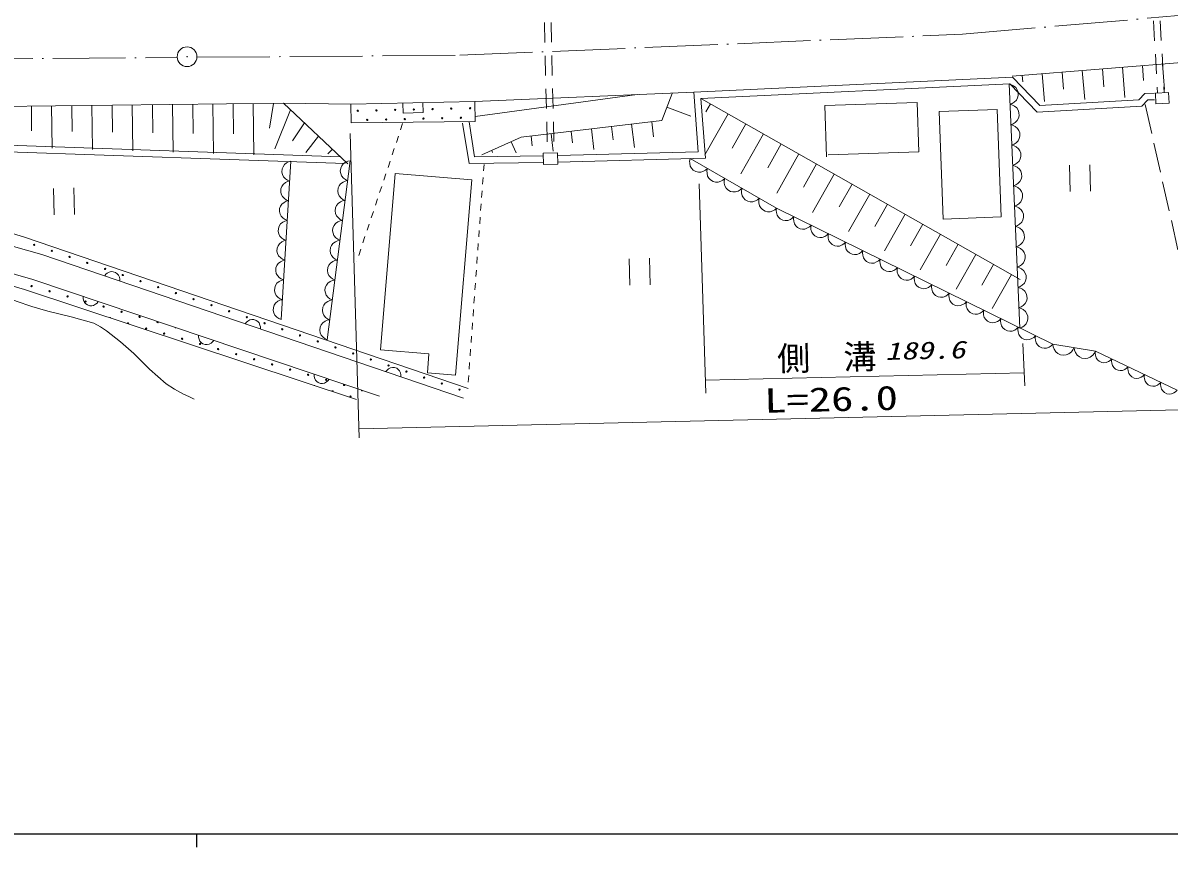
# Model space of a CAD drawing. Units: millimetres, scale not verified. Extents: x 40000 to 680000, y 20000 to 380000.
# Drawn here: x 154890 to 241458, y 204000 to 266240 of the extents above; entities that cross this region are included whole.
import ezdxf
from ezdxf.enums import TextEntityAlignment as Align

# ---------------------------------------------------------------- set-up
doc = ezdxf.new("R2010")
doc.units = ezdxf.units.MM
doc.header["$LTSCALE"] = 1000
for name, pattern in [('USER1', [3, 2.25, -0.75]), ('USER2', [2.5, 1.5, -1]), ('USER3', [1, 0.5, -0.5]), ('USER4', [7.000001, 5.508197, -0.688525, 0.114754, -0.688525])]:
    doc.linetypes.add(name, pattern=pattern)
for name, color, linetype, lineweight in [('M-TTL-BAND', 7, 'Continuous', 25), ('S-BGD', 1, 'Continuous', 13), ('S-BGD-HTXT', 6, 'Continuous', 13), ('S-BMK', 3, 'USER4', 13)]:
    doc.layers.add(name, color=color, linetype=linetype, lineweight=lineweight)
doc.styles.add('ＭＳ ゴシック', font='')
doc.styles.get('ＭＳ ゴシック').set_extended_font_data('MS Gothic')

# ---------------------------------------------------------------- blocks, each defined once
blk = doc.blocks.new('BUHIN10')
at = {"layer": 'S-BGD'}
blk.add_lwpolyline([(709, -239), (711, -58), (673, 109), (587, 312), (459, 450), (311, 559), (91, 633), (-94, 636), (-279, 603), (-470, 494), (-598, 383), (-709, 239)], dxfattribs=at)
blk = doc.blocks.new('BUHIN11')
at = {"layer": 'S-BGD'}
blk.add_lwpolyline([(700, -288), (714, -105), (686, 66), (613, 276), (493, 423), (350, 544), (133, 633), (-53, 648), (-242, 627), (-441, 529), (-578, 426), (-700, 288)], dxfattribs=at)
blk = doc.blocks.new('BUHIN20')
at = {"layer": 'S-BGD'}
blk.add_lwpolyline([(529, 534), (367, 616), (199, 655), (-22, 667), (-202, 613), (-367, 528), (-531, 362), (-615, 197), (-667, 16), (-653, -205), (-610, -370), (-529, -534)], dxfattribs=at)
blk = doc.blocks.new('BUHIN21')
at = {"layer": 'S-BGD'}
blk.add_lwpolyline([(479, 546), (318, 616), (153, 644), (-60, 642), (-231, 580), (-385, 487), (-533, 318), (-605, 153), (-645, -24), (-618, -236), (-566, -393), (-479, -546)], dxfattribs=at)
blk = doc.blocks.new('BUHIN22')
at = {"layer": 'S-BGD'}
blk.add_lwpolyline([(333, 748), (136, 768), (-50, 743), (-279, 671), (-442, 546), (-577, 395), (-680, 164), (-702, -37), (-685, -241), (-586, -461), (-478, -611), (-333, -748)], dxfattribs=at)
blk = doc.blocks.new('BUHIN23')
at = {"layer": 'S-BGD'}
blk.add_lwpolyline([(445, 519), (292, 582), (138, 607), (-63, 603), (-223, 543), (-367, 454), (-505, 293), (-570, 138), (-606, -29), (-579, -228), (-529, -375), (-445, -519)], dxfattribs=at)
blk = doc.blocks.new('BUHIN30')
at = {"layer": 'S-BGD'}
blk.add_lwpolyline([(-751, 167), (-733, -19), (-675, -185), (-566, -383), (-420, -510), (-256, -605), (-24, -657), (165, -639), (351, -586), (534, -453), (653, -326), (751, -167)], dxfattribs=at)
blk = doc.blocks.new('BUHIN51')
at = {"layer": 'S-BGD'}
blk.add_lwpolyline([(-332, -500), (-420, -383), (-478, -259), (-525, -91), (-512, 59), (-469, 200), (-366, 355), (-253, 449), (-120, 519), (55, 543), (192, 539), (332, 500)], dxfattribs=at)
blk = doc.blocks.new('BUHIN52')
at = {"layer": 'S-BGD'}
blk.add_lwpolyline([(334, 499), (422, 382), (479, 257), (525, 89), (512, -61), (468, -201), (365, -356), (251, -450), (118, -519), (-57, -543), (-194, -538), (-334, -499)], dxfattribs=at)
blk = doc.blocks.new('BUHIN60')
at = {"layer": 'S-BGD'}
blk.add_lwpolyline([(177, 729), (-551, 906), (-906, -551), (-177, -729)], dxfattribs=at)
blk = doc.blocks.new('BUHIN72')
at = {"layer": 'S-BGD'}
for p, q in [((1154, 511), (-789, 985)), ((-1153, -507), (791, -980))]:
    blk.add_line(p, q, dxfattribs=at)
blk = doc.blocks.new('BUHIN81')
at = {"layer": 'S-BGD'}
blk.add_circle((0, 0), 22.5, dxfattribs=at)
at = {"layer": 'S-BMK', "linetype": 'Continuous'}
blk.add_circle((0, 0), 746, dxfattribs=at)

msp = doc.modelspace()

# ---------------------------------------------------------------- linework, layer by layer
at = {"layer": 'M-TTL-BAND'}
for p, q in [((40000, 205000), (579000, 205000)), ((168000, 205000), (168000, 204000))]:
    msp.add_line(p, q, dxfattribs=at)
at = {"layer": 'S-BGD', "linetype": 'USER2'}
for p, q in [((239988, 271380), (240596, 260947)), ((240488, 271402), (241096, 260970)), ((194223, 268764), (194506, 256400)), ((194723, 268775), (195006, 256411))]:
    msp.add_line(p, q, dxfattribs=at)
at = {"layer": 'S-BGD'}
for p, q in [((229608, 262207), (270460, 265553)), ((231878, 262393), (232049, 260304)), ((233391, 262517), (233496, 261234)), ((234904, 262641), (235083, 260453)), ((236417, 262765), (236527, 261423)), ((237930, 262889), (238117, 260603)), ((239443, 263013), (239534, 261901)), ((240956, 263137), (241113, 261221)), ((205558, 261014), (229634, 262143)), ((229430, 261633), (206095, 260539)), ((230181, 243187), (229378, 261631)), ((231484, 259488), (229430, 261633)), ((229634, 262143), (231685, 260001)), ((230365, 262269), (230404, 261792)), ((189024, 260308), (205558, 261014)), ((189044, 259183), (201282, 260832)), ((203141, 258862), (203919, 260910)), ((205894, 256510), (205558, 261014)), ((239171, 260437), (239633, 260921)), ((239633, 260921), (240353, 260938)), ((241415, 260985), (240427, 260939)), ((240427, 260939), (240464, 260128)), ((241453, 260174), (241415, 260985)), ((130381, 259667), (174577, 260175)), ((155527, 259956), (155548, 258089)), ((157051, 259974), (157087, 256793)), ((158575, 259991), (158597, 258042)), ((160099, 260009), (160137, 256692)), ((161623, 260026), (161646, 257995)), ((163147, 260044), (163187, 256590)), ((164671, 260061), (164695, 257948)), ((166195, 260079), (166236, 256488)), ((167719, 260096), (167744, 257901)), ((169243, 260114), (169286, 256387)), ((170767, 260131), (170793, 257854)), ((172291, 260149), (172335, 256285)), ((173815, 260166), (173526, 258286)), ((174577, 260175), (179665, 260094)), ((174577, 260175), (179432, 255608)), ((179665, 260094), (189024, 260308)), ((179692, 258690), (179665, 260094)), ((189024, 260308), (189051, 258786)), ((203530, 259886), (205327, 259203)), ((206095, 260539), (206432, 256024)), ((206148, 260517), (230213, 246867)), ((206817, 260138), (206465, 259518)), ((222432, 260226), (215456, 259998)), ((215456, 259998), (215582, 256137)), ((222554, 256495), (222432, 260226)), ((228470, 259705), (224095, 259541)), ((228775, 251592), (228470, 259705)), ((239396, 259949), (231484, 259488)), ((231685, 260001), (239171, 260437)), ((239852, 260426), (239396, 259949)), ((240364, 260438), (239852, 260426)), ((240464, 260128), (241453, 260174)), ((175104, 259680), (173926, 256731)), ((192511, 257604), (203141, 258862)), ((208154, 259380), (206397, 256282)), ((224095, 259541), (224400, 251427)), ((176157, 258689), (175258, 257343)), ((189051, 258786), (179692, 258690)), ((188583, 255615), (188093, 258682)), ((188587, 258760), (189009, 256122)), ((196307, 258053), (196409, 257193)), ((197826, 258233), (198009, 256686)), ((199344, 258413), (199462, 257417)), ((200863, 258592), (201073, 256821)), ((202381, 258772), (202515, 257642)), ((209491, 258621), (208448, 256783)), ((128639, 257808), (154923, 250094)), ((137781, 257567), (178880, 256128)), ((177211, 257698), (176260, 256457)), ((189559, 256267), (192511, 257604)), ((191773, 257270), (192154, 256429)), ((193270, 257694), (193356, 256968)), ((194789, 257873), (194945, 256552)), ((210828, 257863), (209109, 254832)), ((156327, 248752), (129240, 256440)), ((179227, 255616), (137763, 257067)), ((178265, 256707), (177926, 256346)), ((190297, 256601), (190365, 256452)), ((195272, 256417), (194193, 256392)), ((194193, 256392), (194213, 255538)), ((195292, 255563), (195272, 256417)), ((195281, 256222), (205894, 256510)), ((212164, 257105), (211144, 255306)), ((213501, 256346), (211820, 253382)), ((215710, 256271), (222554, 256495)), ((123918, 255905), (155648, 246856)), ((175136, 255800), (174384, 243846)), ((179602, 255829), (177861, 242315)), ((194176, 255697), (188583, 255615)), ((189009, 256122), (194169, 256197)), ((194213, 255538), (195292, 255563)), ((206432, 256024), (195295, 255722)), ((205283, 255989), (211813, 252257)), ((214838, 255588), (213841, 253830)), ((155014, 246118), (123669, 254972)), ((181888, 241547), (182996, 254869)), ((182996, 254869), (188787, 254388)), ((216175, 254830), (214532, 251932)), ((188787, 254388), (187559, 239631)), ((206460, 238272), (205955, 254097)), ((217512, 254071), (216538, 252353)), ((218849, 253313), (217244, 250482)), ((211813, 252257), (232671, 241973)), ((220186, 252555), (219234, 250876)), ((221523, 251796), (219955, 249032)), ((224400, 251427), (228775, 251592)), ((222860, 251038), (221931, 249400)), ((224197, 250280), (222667, 247582)), ((154923, 250094), (188523, 238641)), ((225534, 249521), (224627, 247923)), ((188178, 237910), (156327, 248752)), ((226871, 248763), (225379, 246132)), ((228208, 248005), (227324, 246446)), ((155648, 246856), (181811, 238054)), ((229545, 247246), (228090, 244682)), ((180081, 237797), (155014, 246118)), ((185560, 241242), (181888, 241547)), ((230415, 242031), (230558, 238824)), ((232671, 241973), (235905, 241461)), ((185440, 239807), (185560, 241242)), ((235905, 241461), (242067, 238505)), ((187559, 239631), (185440, 239807)), ((206428, 239270), (230514, 239821))]:
    msp.add_line(p, q, dxfattribs=at)
at = {"layer": 'S-BGD', "linetype": 'USER1'}
msp.add_line((239657, 260091), (244329, 239284), dxfattribs=at)
at = {"layer": 'S-BGD', "linetype": 'USER3'}
for p, q in [((183570, 258642), (180089, 248188)), ((189716, 255559), (188491, 238668))]:
    msp.add_line(p, q, dxfattribs=at)
at = {"layer": 'S-BGD'}
msp.add_lwpolyline([(150902, 247183), (151826, 246548), (152789, 245960), (153565, 245572), (154377, 245235), (155567, 244822), (156783, 244464), (158526, 244042), (160252, 243562), (160741, 243301), (161202, 242986), (162251, 242144), (163255, 241263), (164462, 240100), (165713, 238979), (166338, 238575), (167008, 238215), (167415, 238017), (167834, 237818)], dxfattribs=at)
for centre in [(183004, 259670), (184418, 259703), (185832, 259735), (187246, 259768), (188660, 259800), (180177, 259606), (180900, 258915), (181591, 259638), (182314, 258947), (183727, 258980), (185141, 259012), (186555, 259044), (187969, 259077), (155736, 249481), (157074, 249026), (158413, 248570), (159752, 248114), (161091, 247659), (162429, 247203), (163768, 246747), (155542, 246366), (156902, 245978), (165107, 246291), (166446, 245836), (158262, 245590), (159622, 245203), (167785, 245380), (160982, 244815), (162342, 244427), (169123, 244924), (170462, 244469), (163702, 244039), (171801, 244013), (173140, 243557), (164188, 243165), (165548, 242777), (166908, 242389), (174478, 243102), (175817, 242646), (168268, 242002), (169628, 241614), (177156, 242190), (178495, 241734), (170988, 241226), (172348, 240838), (179834, 241279), (181172, 240823), (173708, 240450), (175068, 240062), (182511, 240367), (183850, 239912), (176428, 239675), (177788, 239287), (185189, 239456), (186528, 239000), (179634, 238025), (187866, 238544)]:
    msp.add_circle(centre, 49.8, dxfattribs=at)
for centre, start, end in [((161468, 243941), 23.45355, 119.81889), ((162828, 243553), 308.50281, 194.76963), ((165062, 243651), 115.9679, 26.84303), ((166422, 243263), 199.37427, 303.43667), ((179148, 238899), 85.6786, 57.13233), ((176914, 238801), 47.62994, 95.6425), ((178274, 238413), 324.18778, 179.08466), ((180508, 238511), 182.41891, 320.39202)]:
    msp.add_arc(centre, 49.8, start, end, dxfattribs=at)
at = {"layer": 'S-BGD-HTXT'}
for p, q in [((179604, 257894), (180294, 234909)), ((180273, 235594), (323385, 238870))]:
    msp.add_line(p, q, dxfattribs=at)
at = {"layer": 'S-BMK'}
for p, q in [((225850, 265385), (265079, 268769)), ((187886, 263794), (225850, 265385)), ((94141, 263090), (166542, 263634)), ((168038, 263645), (187886, 263794))]:
    msp.add_line(p, q, dxfattribs=at)

# ---------------------------------------------------------------- block references
at = {"rotation": 105}
for name, p in [('BUHIN81', (167290, 263690)), ('BUHIN30', (229411, 260862)), ('BUHIN60', (184345, 260201)), ('BUHIN30', (229478, 259325)), ('BUHIN30', (229545, 257788)), ('BUHIN30', (229612, 256251)), ('BUHIN20', (205936, 255616)), ('BUHIN10', (175089, 255053)), ('BUHIN11', (179505, 255078)), ('BUHIN20', (207242, 254869)), ('BUHIN30', (229679, 254714)), ('BUHIN72', (234739, 254516)), ('BUHIN20', (208548, 254123)), ('BUHIN72', (157986, 252759)), ('BUHIN10', (174995, 253559)), ('BUHIN11', (179312, 253577)), ('BUHIN20', (209854, 253377)), ('BUHIN30', (229746, 253177)), ('BUHIN10', (174901, 252065)), ('BUHIN11', (179119, 252075)), ('BUHIN20', (211160, 252630)), ('BUHIN21', (212464, 251936)), ('BUHIN30', (229813, 251640)), ('BUHIN10', (174807, 250570)), ('BUHIN11', (178925, 250574)), ('BUHIN21', (213768, 251293)), ('BUHIN21', (215072, 250650)), ('BUHIN21', (216375, 250007)), ('BUHIN30', (229880, 250103)), ('BUHIN10', (174713, 249076)), ('BUHIN11', (178732, 249072)), ('BUHIN21', (217679, 249365)), ('BUHIN21', (218983, 248722)), ('BUHIN30', (229947, 248566)), ('BUHIN72', (201466, 247448)), ('BUHIN21', (220286, 248079)), ('BUHIN52', (161636, 246945)), ('BUHIN10', (174619, 247582)), ('BUHIN11', (178538, 247570)), ('BUHIN21', (221590, 247436)), ('BUHIN30', (230013, 247029)), ('BUHIN10', (174525, 246088)), ('BUHIN11', (178345, 246069)), ('BUHIN21', (222893, 246794)), ('BUHIN21', (224197, 246151)), ('BUHIN21', (225501, 245508)), ('BUHIN30', (230080, 245492)), ('BUHIN51', (160008, 245389)), ('BUHIN10', (174431, 244593)), ('BUHIN11', (178151, 244567)), ('BUHIN21', (226804, 244865)), ('BUHIN21', (228108, 244223)), ('BUHIN21', (229412, 243580)), ('BUHIN30', (230147, 243955)), ('BUHIN52', (172253, 243331)), ('BUHIN11', (177958, 243066)), ('BUHIN21', (230715, 242937)), ('BUHIN51', (168729, 242455)), ('BUHIN21', (232019, 242294)), ('BUHIN22', (233479, 241845)), ('BUHIN22', (235096, 241589)), ('BUHIN23', (236521, 241165)), ('BUHIN23', (237753, 240574)), ('BUHIN51', (177450, 239521)), ('BUHIN52', (182870, 239717)), ('BUHIN23', (238986, 239983)), ('BUHIN23', (240218, 239392)), ('BUHIN23', (241451, 238800))]:
    msp.add_blockref(name, p, dxfattribs=at)

# ---------------------------------------------------------------- texts
at = {"layer": 'S-BGD', "style": 'ＭＳ ゴシック', "oblique": 15}
msp.add_text('・', height=1100, rotation=1.3, dxfattribs=at).set_placement((218124, 240466), align=Align.BOTTOM_LEFT)
at = {"layer": 'S-BGD', "style": 'ＭＳ ゴシック', "oblique": 15, "width": 1.35}
msp.add_text('189.6', height=1320, rotation=1.3, dxfattribs=at).set_placement((220031, 240389), align=Align.BOTTOM_LEFT)
at = {"layer": 'S-BGD-HTXT', "style": 'ＭＳ ゴシック'}
msp.add_text('側\u3000溝', height=1833, rotation=1.3, dxfattribs=at).set_placement((211889, 239414), align=Align.BOTTOM_LEFT)
at = {"layer": 'S-BGD-HTXT', "style": 'ＭＳ ゴシック', "width": 1.35}
msp.add_text('L=26.0', height=1833, rotation=1.3, dxfattribs=at).set_placement((210913, 236247), align=Align.BOTTOM_LEFT)

doc.saveas('drawing.dxf')
